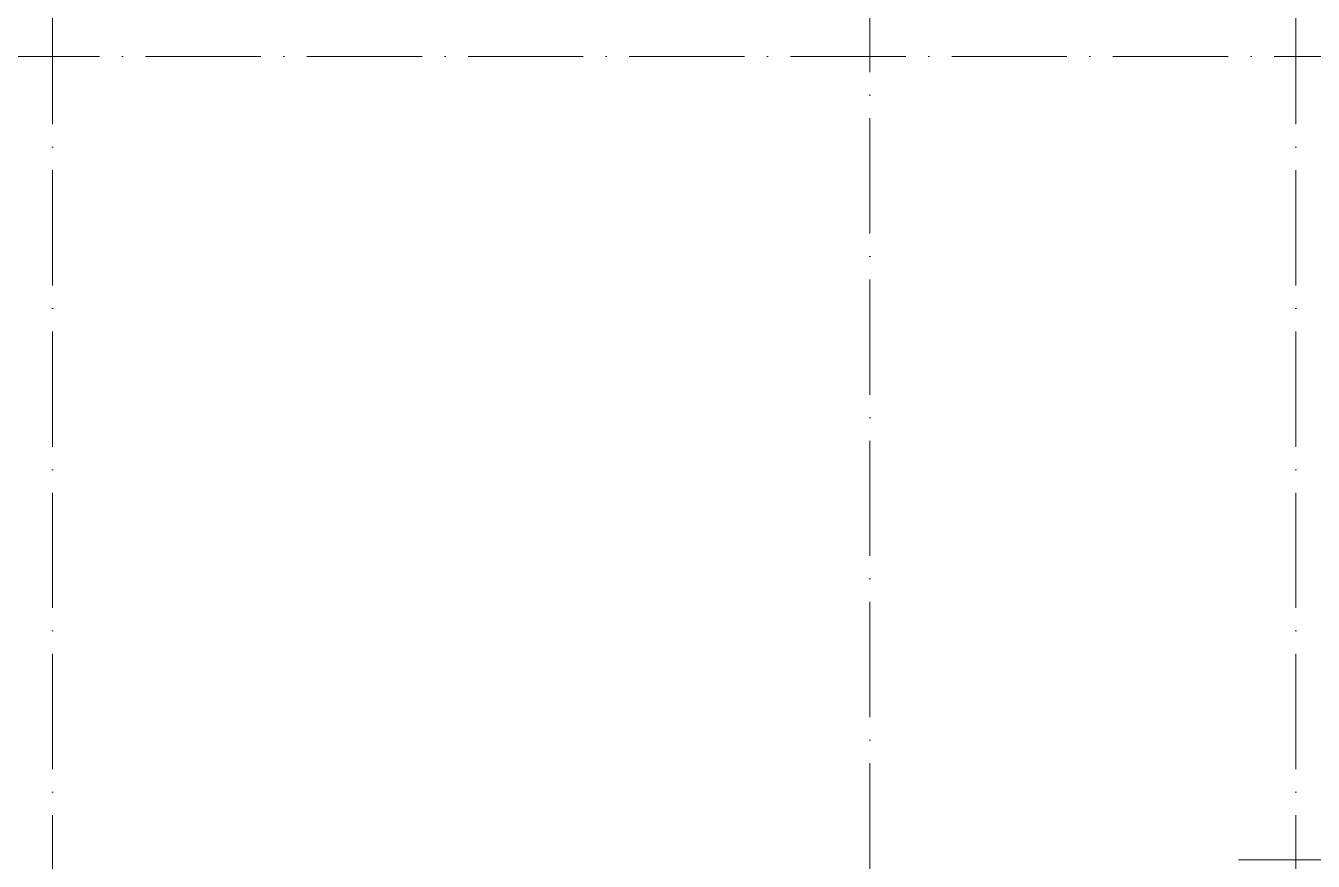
# Model space of a CAD drawing. Header units: millimetres. Extents: x -213536 to 1564669, y -45299 to 942238.
# Drawn here: x 510676 to 516267, y 439891 to 443520 of the extents above; entities that cross this region are included whole.
import ezdxf

# ---------------------------------------------------------------- set-up
doc = ezdxf.new("R2010")
doc.units = ezdxf.units.MM
doc.linetypes.add('50_200_ШТРИХ_1Т_ш5_п1_п1_', pattern=[700, 500, -100, 0, -100])
for name, color, linetype, lineweight in [('3) ЖБ 4м', 3, 'Continuous', 30), ('Оси-2', 7, '50_200_ШТРИХ_1Т_ш5_п1_п1_', 9), ('Стены-1', 7, 'Continuous', 13)]:
    doc.layers.add(name, color=color, linetype=linetype, lineweight=lineweight)

# ---------------------------------------------------------------- blocks, each defined once
blk = doc.blocks.new('Ось 3 этаж')
at = {"layer": 'Оси-2'}
for p, q in [((510792.1, 477896.8), (510792.1, 436435.4)), ((514342.1, 423014.8), (514342.1, 477896.8)), ((516192.1, 477896.8), (516192.1, 439485.4)), ((536900.4, 443385.4), (501097.4, 443385.4))]:
    blk.add_line(p, q, dxfattribs=at)
blk = doc.blocks.new('3этНиз')
at = {"layer": 'Стены-1'}
blk.add_line((516454.1, 439897.4), (515942.1, 439897.4), dxfattribs=at)

msp = doc.modelspace()

# ---------------------------------------------------------------- block references
at = {"color": 5, "lineweight": 30}
msp.add_blockref('Ось 3 этаж', (0, 0), dxfattribs=at)
at = {"layer": '3) ЖБ 4м'}
msp.add_blockref('3этНиз', (0, 0), dxfattribs=at)

doc.saveas('drawing.dxf')
